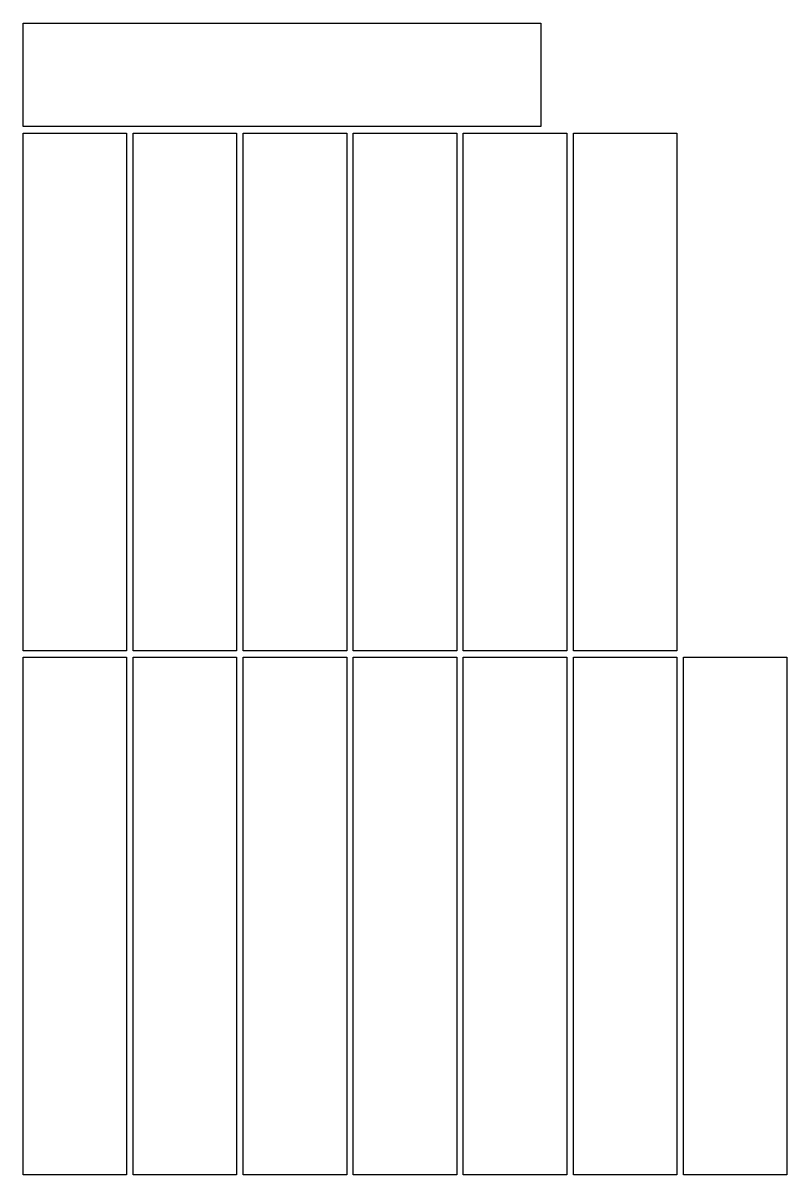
# Model space of a CAD drawing. Extents: x 0.1 to 29.6, y 0.1 to 44.6.
import ezdxf

# ---------------------------------------------------------------- set-up
doc = ezdxf.new("R2010")
doc.units = 0
doc.layers.get('0').update_dxf_attribs({"linetype": 'CONTINUOUS'})

msp = doc.modelspace()

# ---------------------------------------------------------------- linework, layer by layer
for points in [[(0.125, 40.647), (0.125, 44.647), (20.125, 44.647), (20.125, 40.647)], [(0.125, 40.395), (4.125, 40.395), (4.125, 20.395), (0.125, 20.395)], [(4.377, 40.395), (8.377, 40.395), (8.377, 20.395), (4.377, 20.395)], [(8.629, 40.395), (12.629, 40.395), (12.629, 20.395), (8.629, 20.395)], [(12.881, 40.395), (16.881, 40.395), (16.881, 20.395), (12.881, 20.395)], [(17.133, 40.395), (21.133, 40.395), (21.133, 20.395), (17.133, 20.395)], [(21.385, 40.395), (25.385, 40.395), (25.385, 20.395), (21.385, 20.395)], [(0.125, 20.139), (4.125, 20.139), (4.125, 0.139), (0.125, 0.139)], [(4.377, 20.139), (8.377, 20.139), (8.377, 0.139), (4.377, 0.139)], [(8.629, 20.139), (12.629, 20.139), (12.629, 0.139), (8.629, 0.139)], [(12.881, 20.139), (16.881, 20.139), (16.881, 0.139), (12.881, 0.139)], [(17.133, 20.139), (21.133, 20.139), (21.133, 0.139), (17.133, 0.139)], [(21.385, 20.139), (25.385, 20.139), (25.385, 0.139), (21.385, 0.139)], [(25.637, 20.139), (29.637, 20.139), (29.637, 0.139), (25.637, 0.139)]]:
    msp.add_lwpolyline(points, close=True)

doc.saveas('drawing.dxf')
